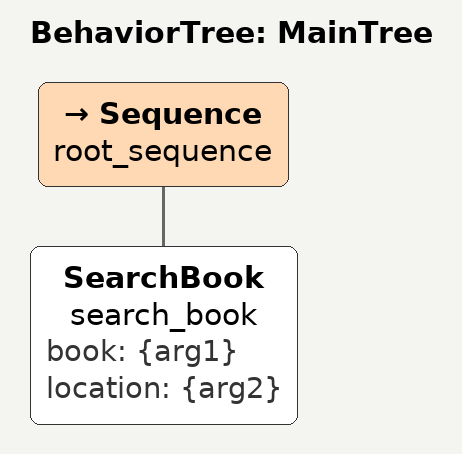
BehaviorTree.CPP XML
<root BTCPP_format="4" main_tree_to_execute = "MainTree" >
    <BehaviorTree ID="MainTree">
       <Sequence name="root_sequence">
           <SearchBook      name="search_book" book="{arg1}" location="{arg2}"/>
       </Sequence>
    </BehaviorTree>
</root>
